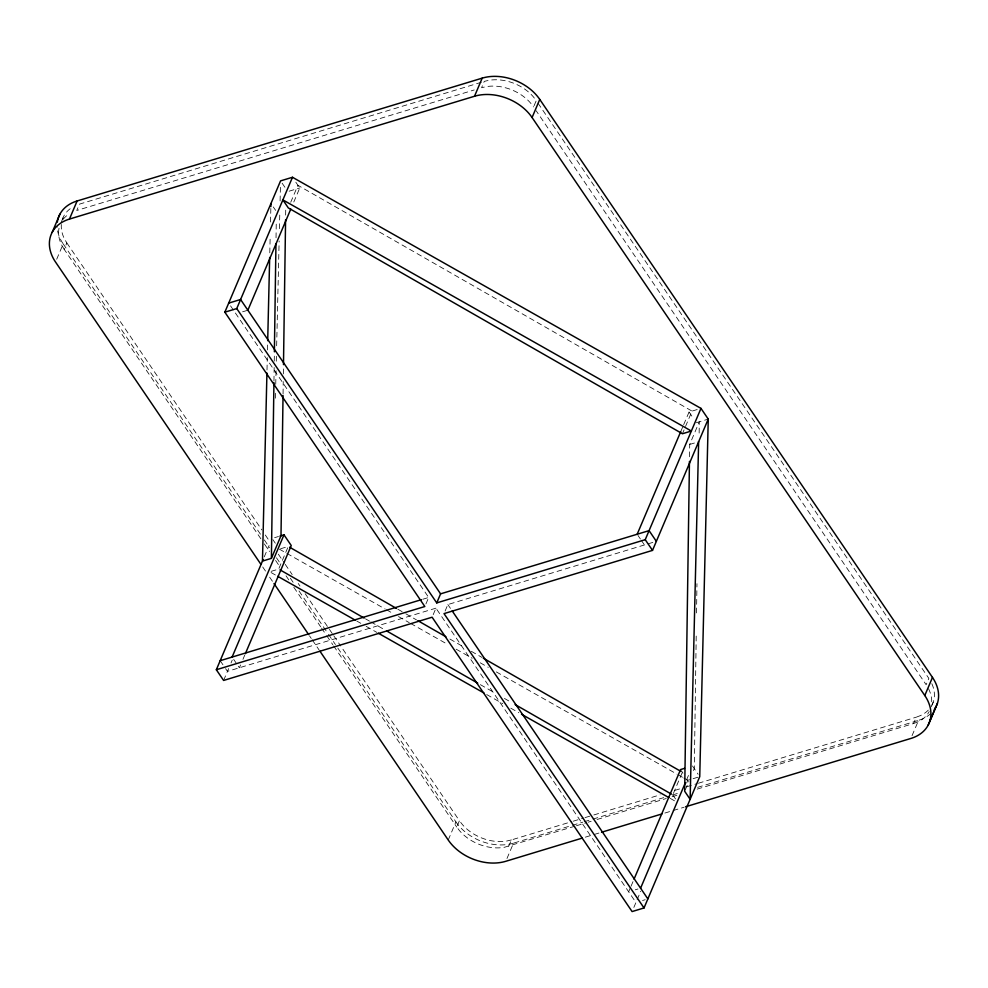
<?xml version="1.0" encoding="UTF-8"?>
<svg xmlns="http://www.w3.org/2000/svg" width="988" height="988" viewBox="0 0 988 988"><rect width="100%" height="100%" fill="white"/><g stroke="black" fill="none" stroke-linecap="round" stroke-linejoin="round"><path stroke-width="0.74" stroke-dasharray="4.94 3.71" d="M273.96 381.109L274.158 367.227M274.256 361.065L274.343 354.902M276.035 237.75L276.257 222.337M283.062 393.916L283.235 381.59M283.346 373.884L283.457 366.178M285.643 215.112L285.754 207.406M689.525 456.777L689.698 444.439L699.306 421.802L699.134 434.14M696.207 636.062L694.292 768.639L693.094 771.467M696.54 612.943L696.96 583.661M267.007 369.969L267.291 357.644M267.476 349.937L267.625 343.762M269.786 252.829L270.193 235.885M270.527 222.016L270.848 208.135M275.405 398.189L275.553 392.026M275.738 384.32L276.097 368.907M276.282 361.2L276.43 355.038M276.652 345.788L279.135 240.986M279.431 228.66L279.839 211.704M280.098 200.91L280.456 185.497M61.108 222.436L63.8 216.088M56.699 259.239L63.207 243.913A43.435 31.863 23 0 1 57.082 226.413M260.881 538.806L64.158 249.272L66.851 242.937L64.504 238.973A39.075 28.677 23 0 1 61.342 224.498M290.731 202.268L297.931 185.299L692.032 411.107L682.424 433.744M293.794 202.021L299.759 187.967L295.597 181.854M264.265 556.837L269.082 545.462M223.609 680.436L228.648 668.58M231.031 662.96L232.229 660.145M287.681 547.846L278.665 569.076L271.008 571.397M240.566 664.961L239.368 667.777L237.75 665.393M242.949 659.342L244.74 655.13M534.113 105.679L536.262 100.603L533.347 96.812A39.075 28.677 23 0 0 488.751 80.337L484.268 81.387L481.576 87.722L486.071 86.672A39.075 28.677 23 0 1 530.655 103.147L533.569 106.939M425.927 603.927L428.681 597.468L230.303 305.502M433.201 614.635L435.943 608.163L635.939 902.513L633.197 908.985M445.119 611.016L447.86 604.557L656.353 541.338M448.231 840.01L455.925 821.905L336.291 645.831M574.979 826.178L504.238 847.321A39.075 28.677 23 0 1 459.655 830.846L456.74 827.055L459.42 820.719L341.564 647.251M680.707 431.682L683.091 426.05M683.684 424.655L689.056 412.008L698.318 409.193M508.721 846.271L511.414 839.936L571.78 821.633M506.98 858.498L513.488 843.172L570.928 825.758M628.664 891.806L630.455 887.595M631.06 886.187L633.444 880.567M673.371 793.463L682.375 772.245M686.512 780.014L688.895 774.382M637.137 899.698L640.718 891.275M686.623 783.101L687.833 780.273L691.798 779.075M685.277 789.857L688.883 781.372M697.158 789.128L913.567 723.512L916.259 717.177L920.396 715.608A39.075 28.677 23 0 0 929.004 709.372M912.048 735.677L918.556 720.351A43.435 31.863 23 0 0 930.573 713.756M931.202 706.852L933.364 701.776M913.567 723.512L917.704 721.956A39.075 28.677 23 0 0 929.202 711.57M481.329 82.288L79.435 204.146L76.743 210.481L474.215 89.957M289.163 191.178L299.759 187.967M242.579 311.813L247.864 310.207M274.627 537.67L278.455 536.509M280.617 548.76L288.607 546.339M696.33 422.703L708.248 419.097M689.698 444.439L698.64 441.735M422.802 599.247L428.681 597.468M435.943 608.163L227.45 671.383L224.227 666.628M693.119 778.668L699.739 776.667M573.25 821.189L583.55 818.064M585.019 817.607L592.38 815.384M593.862 814.939L660.108 794.846M674.829 790.388L680.72 788.597M686.598 786.806L696.91 783.682M698.38 783.237L916.259 717.177M572.398 825.313L582.71 822.189M584.192 821.744L591.553 819.509M593.022 819.064L663.726 797.625M672.569 794.945L678.46 793.154M697.602 787.35L918.556 720.351M576.449 825.733L586.749 822.609M588.218 822.164L591.17 821.275M597.061 819.484L666.245 798.502M672.136 796.723L678.027 794.932M585.341 837.169L592.701 834.934M594.171 834.49L600.062 832.699M664.875 813.05L684.029 807.245M635.284 889.805L637.939 889.002M642.558 900.5L645.213 899.698M511.414 839.936L506.93 840.986A39.075 28.677 23 0 1 462.347 824.511L459.42 820.719M279.345 549.143L385.147 609.016M386.481 609.769L393.187 613.56M398.535 616.586L409.254 622.65M410.588 623.416L448.095 644.633M456.135 649.178L472.202 658.267M480.242 662.812L488.27 667.357M496.309 671.914L677.113 774.209M678.46 774.975L682.473 777.247M683.807 778.001L687.833 780.273L686.277 777.976M271.07 572.546L276.43 575.572M356.791 621.044L360.805 623.317M366.165 626.343L376.873 632.406M486.701 694.552L502.769 703.641M510.808 708.186L518.848 712.731M670.185 798.366L675.545 801.392M397.818 609.201L404.5 613.029M405.833 613.795L416.528 619.921M449.923 639.063L463.286 646.708M471.301 651.302L481.983 657.428M365.498 618.834L369.512 621.131M370.846 621.884L384.209 629.541M480.39 684.659L493.753 692.316M504.436 698.43L511.117 702.258M537.991 103.16L928.831 678.385L926.139 684.721L536.175 110.767M689.056 412.008L693.909 419.147M637.976 535.434L640.397 539.003M641.212 540.189L644.448 544.944M692.477 765.959L698.133 774.283M282.123 183.175L285.421 188.016M681.362 770.764L682.98 773.135M273.293 206.961L275.64 210.395M672.766 794.883L675.878 799.465M447.86 604.557L450.454 608.373M272.873 539.633L275.306 543.202M66.851 242.937L261.845 529.914M265.303 535.014L269.638 541.387M278.307 554.144L284.371 563.074M285.236 564.346L292.176 574.559M298.24 583.488L299.969 586.032M305.168 593.689L328.572 628.121M329.436 629.393L332.907 634.506M333.771 635.778L340.699 645.979M63.207 243.913L260.869 534.829M264.339 539.93L269.539 547.587M276.467 557.788L280.802 564.173M290.336 578.202L293.807 583.303M299.006 590.96L327.621 633.073M328.485 634.345L335.426 644.547M264.352 543.906L269.551 551.551M275.615 560.48L279.95 566.865M286.014 575.794L289.484 580.895M293.819 587.267L320.68 626.812M321.545 628.084L325.879 634.457M326.744 635.741L332.808 644.67M333.672 645.942L456.74 827.055M262.709 566.964L266.18 572.077M269.65 577.177L273.985 583.55M309.528 635.864L311.257 638.421M312.134 639.693L319.062 649.906M233.711 659.453L236.947 664.208M220.188 660.688L223.412 665.443M64.158 249.272L61.812 245.308A39.075 28.677 23 0 1 59.638 225.882M62.33 219.546A39.075 28.677 23 0 1 71.667 207.69M513.488 843.172A43.435 31.863 23 0 1 455.925 821.905M931.82 683.659A39.075 28.677 23 0 1 931.894 705.222M928.498 688.685A39.075 28.677 23 0 1 931.511 704.432M63.183 219.274A39.075 28.677 23 0 1 68.975 214.038"/><path stroke-width="1.48" d="M266.933 373.056L262.462 561.085L271.391 558.368L273.935 382.64M274.38 351.814L275.948 243.913M283.037 395.459L281 535.731L271.391 558.368M283.482 364.634L285.581 219.731M689.451 461.396L684.684 791.265L690.13 799.292L698.64 441.735M267.699 340.687L269.675 257.46M270.885 206.603L270.959 203.516M216.335 669.74L424.828 606.521L224.844 312.171L280.567 180.878L292.485 177.272L700.974 408.39L708.248 419.097L699.739 776.667L644.015 907.96L632.098 911.566L432.102 617.216L223.609 680.436L216.335 669.74L263.129 559.517M52.191 232.316L59.885 214.198M260.98 564.42L55.526 262.03A43.435 31.863 23 0 1 69.444 219.077L77.126 200.972L482.206 78.138A43.435 31.863 23 0 1 539.769 99.418L932.474 677.41A43.435 31.863 23 0 1 934.339 709.495M224.844 312.171L236.75 308.565L292.485 177.272M247.864 310.207L290.805 209.048M232.094 657.069L283.988 534.829L291.25 545.537L245.333 653.723M69.444 219.077L474.512 96.256L482.206 78.138M685.499 806.801L910.874 738.456A43.435 31.863 23 0 0 924.793 695.515L532.075 117.523L539.769 99.418M236.75 308.565L436.745 602.902L440.586 593.85L649.079 530.63L656.353 541.338M637.174 534.249L680.707 431.682M436.745 602.902L645.238 539.683L700.974 408.39M644.015 907.96L444.02 613.61L652.512 550.39L708.248 419.097M634.037 879.159L680.559 769.566L684.523 768.368M640.582 888.2L685.314 782.817M924.793 695.515L932.474 677.41M928.115 725.229L935.809 707.124M929.757 721.388L937.439 703.283M228.685 303.118L240.59 299.5L440.586 593.85M280.012 536.039L283.988 534.829M220.188 660.688L421.333 599.691M582.389 838.059L505.794 861.289A43.435 31.863 23 0 1 448.231 840.01L319.927 651.178M601.544 832.254L661.935 813.939M277.764 576.325L355.445 620.279M378.219 633.16L484.021 693.033M521.528 714.25L668.851 797.6M289.608 547.204L396.484 608.435M417.862 620.686L445.921 636.766M483.317 658.193L681.041 771.48M279.999 569.841L364.164 618.068M386.876 631.073L477.723 683.128M515.131 704.555L671.432 794.117M645.238 539.683L652.512 550.39M452.195 610.93L647.856 898.895M273.985 583.55L308.664 634.592M474.512 96.256A43.435 31.863 23 0 1 532.075 117.523M57.316 222.127A43.435 31.863 23 0 1 77.126 200.972M691.365 431.027L682.424 433.744L288.323 207.925L282.877 199.897L691.365 431.027"/></g></svg>
